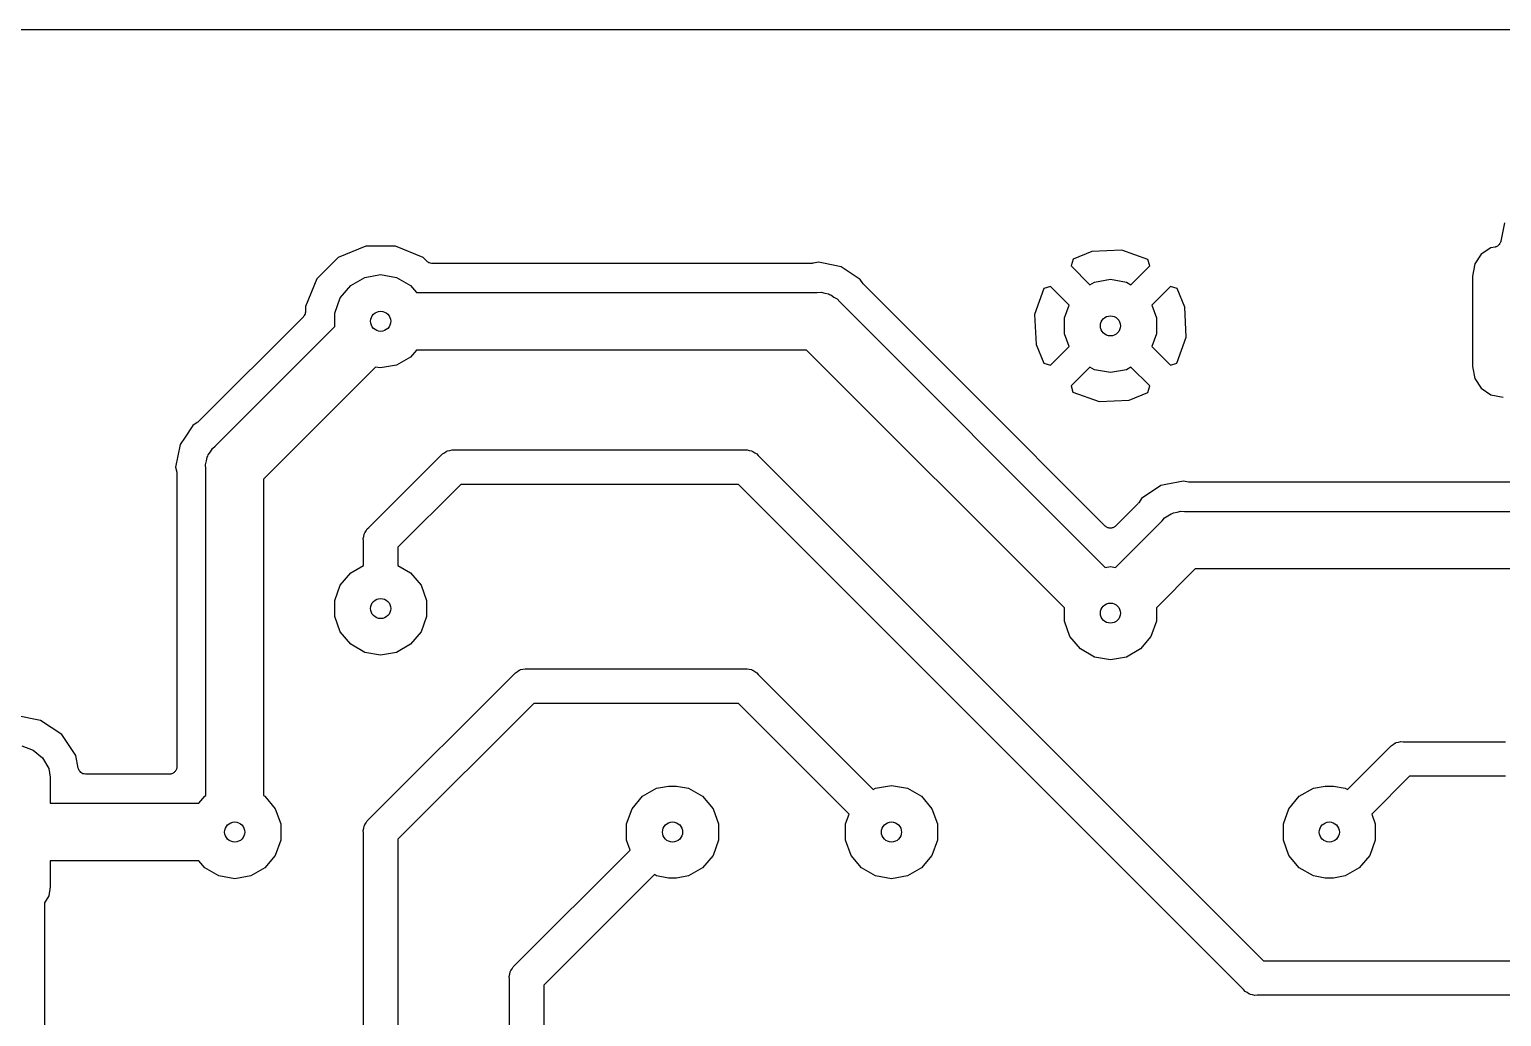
# Model space of a CAD drawing. Extents: x 99.1 to 195.6, y -78.7 to -33.
# Drawn here: x 120.89 to 146.51, y -50.2 to -33.02 of the extents above; entities that cross this region are included whole.
import ezdxf

# ---------------------------------------------------------------- set-up
doc = ezdxf.new("R2010")
doc.units = 0
doc.header["$MEASUREMENT"] = 0
doc.layers.add('BLACK', color=7, linetype='CONTINUOUS')

msp = doc.modelspace()

# ---------------------------------------------------------------- linework, layer by layer
at = {"layer": 'BLACK', "linetype": 'CONTINUOUS'}
for p, q in [((99.187, -33.02), (195.453, -33.02)), ((146.559, -36.3847), (146.495, -36.7071)), ((126.74, -36.792), (126.259, -36.9911)), ((127.26, -36.792), (126.74, -36.792)), ((127.741, -36.9911), (127.26, -36.792)), ((139.375, -36.886), (139.05, -37.0204)), ((139.898, -36.8611), (139.375, -36.886)), ((140.351, -37.024), (139.898, -36.8611)), ((146.322, -36.8215), (146.154, -36.9338)), ((146.395, -36.8069), (146.322, -36.8215)), ((146.403, -36.8039), (146.395, -36.8069)), ((146.411, -36.8026), (146.403, -36.8039)), ((146.423, -36.796), (146.411, -36.8026)), ((146.436, -36.7909), (146.423, -36.796)), ((146.442, -36.7854), (146.436, -36.7909)), ((146.45, -36.7814), (146.442, -36.7854)), ((146.459, -36.771), (146.45, -36.7814)), ((146.469, -36.7619), (146.459, -36.771)), ((146.473, -36.7545), (146.469, -36.7619)), ((146.479, -36.7482), (146.473, -36.7545)), ((146.484, -36.7353), (146.479, -36.7482)), ((146.49, -36.7232), (146.484, -36.7353)), ((146.492, -36.7149), (146.49, -36.7232)), ((146.495, -36.7071), (146.492, -36.7149)), ((126.259, -36.9911), (125.891, -37.3591)), ((127.805, -37.0548), (127.741, -36.9911)), ((127.809, -37.058), (127.805, -37.0548)), ((127.813, -37.0623), (127.809, -37.058)), ((127.827, -37.0706), (127.813, -37.0623)), ((127.841, -37.0801), (127.827, -37.0706)), ((127.846, -37.0815), (127.841, -37.0801)), ((127.851, -37.0843), (127.846, -37.0815)), ((127.867, -37.0872), (127.851, -37.0843)), ((127.883, -37.0915), (127.867, -37.0872)), ((127.889, -37.091), (127.883, -37.0915)), ((127.894, -37.092), (127.889, -37.091)), ((134.508, -37.092), (127.894, -37.092)), ((134.521, -37.0898), (134.508, -37.092)), ((134.533, -37.0896), (134.521, -37.0898)), ((134.62, -37.0723), (134.533, -37.0896)), ((134.707, -37.0896), (134.62, -37.0723)), ((135.013, -37.1505), (134.707, -37.0896)), ((139.05, -37.0204), (139.015, -37.1362)), ((139.015, -37.1362), (139.342, -37.4629)), ((140.058, -37.4629), (140.385, -37.1362)), ((140.385, -37.1362), (140.351, -37.024)), ((146.041, -37.1018), (146, -37.3125)), ((146.154, -36.9338), (146.041, -37.1018)), ((125.891, -37.3591), (125.692, -37.8398)), ((126.478, -37.4777), (126.722, -37.3366)), ((126.722, -37.3366), (127, -37.2877)), ((127, -37.2877), (127.278, -37.3366)), ((127.278, -37.3366), (127.522, -37.4777)), ((135.204, -37.2778), (135.013, -37.1505)), ((135.204, -37.2779), (135.204, -37.2778)), ((135.347, -37.3733), (135.204, -37.2779)), ((135.396, -37.447), (135.347, -37.3733)), ((139.422, -37.4166), (139.7, -37.3677)), ((139.7, -37.3677), (139.978, -37.4166)), ((146, -37.3125), (146, -38.8875)), ((126.296, -37.6938), (126.478, -37.4777)), ((127.522, -37.4777), (127.625, -37.6)), ((127.625, -37.6), (134.598, -37.6)), ((134.598, -37.6), (134.664, -37.5942)), ((134.664, -37.5942), (134.728, -37.6114)), ((134.728, -37.6114), (134.794, -37.6229)), ((134.794, -37.6229), (134.813, -37.6341)), ((134.813, -37.6341), (134.835, -37.6399)), ((134.835, -37.6399), (134.889, -37.6779)), ((135.405, -37.4561), (135.396, -37.447)), ((135.412, -37.4663), (135.405, -37.4561)), ((135.999, -38.053), (135.412, -37.4663)), ((138.544, -37.5291), (138.381, -37.9824)), ((138.656, -37.4954), (138.544, -37.5291)), ((138.98, -37.8192), (138.656, -37.4954)), ((139.342, -37.4629), (139.422, -37.4166)), ((139.978, -37.4166), (140.058, -37.4629)), ((140.744, -37.4954), (140.42, -37.8192)), ((140.86, -37.5302), (140.744, -37.4954)), ((140.994, -37.8547), (140.86, -37.5302)), ((125.692, -37.8398), (125.692, -37.9299)), ((126.2, -37.9589), (126.296, -37.6938)), ((134.889, -37.6779), (134.946, -37.7111)), ((134.946, -37.7111), (134.989, -37.7619)), ((134.989, -37.7619), (139.611, -42.3834)), ((138.9, -38.0389), (138.98, -37.8192)), ((140.42, -37.8192), (140.5, -38.0389)), ((141.019, -38.3776), (140.994, -37.8547)), ((125.655, -38.0197), (123.826, -39.8482)), ((125.658, -38.0151), (125.655, -38.0197)), ((125.662, -38.0115), (125.658, -38.0151)), ((125.671, -37.9971), (125.662, -38.0115)), ((125.68, -37.9835), (125.671, -37.9971)), ((125.682, -37.9781), (125.68, -37.9835)), ((125.684, -37.9733), (125.682, -37.9781)), ((125.687, -37.957), (125.684, -37.9733)), ((125.692, -37.9409), (125.687, -37.957)), ((125.692, -37.9299), (125.691, -37.9354)), ((125.691, -37.9354), (125.692, -37.9409)), ((126.2, -38.1929), (126.2, -37.9589)), ((137.223, -39.2775), (135.999, -38.053)), ((135.999, -38.053), (135.999, -38.053)), ((138.381, -37.9824), (138.406, -38.5053)), ((138.9, -38.3211), (138.9, -38.0389)), ((140.5, -38.0389), (140.5, -38.3211)), ((124.122, -40.271), (126.2, -38.1929)), ((138.98, -38.5408), (138.9, -38.3211)), ((140.5, -38.3211), (140.42, -38.5408)), ((140.856, -38.8309), (141.019, -38.3776)), ((127.625, -38.6), (127.522, -38.7223)), ((134.413, -38.6), (127.625, -38.6)), ((138.9, -43.0871), (134.413, -38.6)), ((138.406, -38.5053), (138.54, -38.8298)), ((138.656, -38.8646), (138.98, -38.5408)), ((140.42, -38.5408), (140.744, -38.8646)), ((126.911, -38.8966), (124.96, -40.8471)), ((127, -38.9123), (126.911, -38.8966)), ((127.278, -38.8634), (127, -38.9123)), ((127.522, -38.7223), (127.278, -38.8634)), ((138.54, -38.8298), (138.656, -38.8646)), ((139.342, -38.8971), (139.015, -39.2238)), ((139.422, -38.9434), (139.342, -38.8971)), ((140.058, -38.8971), (139.978, -38.9434)), ((140.385, -39.2238), (140.058, -38.8971)), ((140.744, -38.8646), (140.856, -38.8309)), ((146, -38.8875), (146.041, -39.0982)), ((139.7, -38.9923), (139.422, -38.9434)), ((139.978, -38.9434), (139.7, -38.9923)), ((146.041, -39.0982), (146.154, -39.2662)), ((139.61, -41.6647), (137.223, -39.2775)), ((137.223, -39.2775), (137.223, -39.2775)), ((139.015, -39.2238), (139.049, -39.336)), ((139.049, -39.336), (139.502, -39.4989)), ((140.025, -39.474), (140.35, -39.3396)), ((140.35, -39.3396), (140.385, -39.2238)), ((146.154, -39.2662), (146.322, -39.3785)), ((146.322, -39.3785), (146.533, -39.4204)), ((139.502, -39.4989), (140.025, -39.474)), ((123.733, -39.9133), (123.598, -40.1163)), ((123.807, -39.864), (123.733, -39.9133)), ((123.816, -39.8554), (123.807, -39.864)), ((123.826, -39.8482), (123.816, -39.8554)), ((123.598, -40.1163), (123.51, -40.2467)), ((123.598, -40.1163), (123.598, -40.1163)), ((123.51, -40.2467), (123.432, -40.64)), ((123.971, -40.5317), (123.983, -40.4664)), ((123.983, -40.4664), (123.994, -40.447)), ((123.994, -40.447), (124, -40.4254)), ((124, -40.4254), (124.038, -40.3711)), ((124.038, -40.3711), (124.071, -40.3136)), ((124.071, -40.3136), (124.122, -40.271)), ((126.797, -41.6886), (128.049, -40.4371)), ((128.049, -40.4371), (128.074, -40.4066)), ((128.074, -40.4066), (128.109, -40.3867)), ((128.109, -40.3867), (128.141, -40.3639)), ((128.141, -40.3639), (128.154, -40.3604)), ((128.154, -40.3604), (128.166, -40.3537)), ((128.166, -40.3537), (128.205, -40.3468)), ((128.205, -40.3468), (128.243, -40.3365)), ((128.243, -40.3365), (128.283, -40.34)), ((128.283, -40.34), (133.337, -40.34)), ((133.337, -40.34), (133.377, -40.3365)), ((133.377, -40.3365), (133.415, -40.3468)), ((133.415, -40.3468), (133.454, -40.3537)), ((133.454, -40.3537), (133.466, -40.3604)), ((133.466, -40.3604), (133.479, -40.3639)), ((133.479, -40.3639), (133.511, -40.3867)), ((133.511, -40.3867), (133.546, -40.4066)), ((133.546, -40.4066), (133.571, -40.4371)), ((133.571, -40.4371), (142.364, -49.23)), ((123.432, -40.64), (123.45, -40.727)), ((123.45, -40.727), (123.45, -40.7395)), ((123.954, -40.5957), (123.971, -40.5317)), ((123.96, -40.6618), (123.954, -40.5957)), ((123.96, -46.3549), (123.96, -40.6618)), ((123.45, -40.7395), (123.452, -40.7518)), ((123.452, -40.7518), (123.452, -45.855)), ((124.96, -40.8471), (124.96, -46.3549)), ((128.394, -40.94), (127.3, -42.0343)), ((133.226, -40.94), (128.394, -40.94)), ((142.019, -49.7329), (133.226, -40.94)), ((140.577, -40.9605), (140.243, -41.1833)), ((140.666, -40.9427), (140.577, -40.9605)), ((140.97, -40.8823), (140.666, -40.9427)), ((141.057, -40.8996), (140.97, -40.8823)), ((141.069, -40.8998), (141.057, -40.8996)), ((141.082, -40.902), (141.069, -40.8998)), ((157.368, -40.902), (141.082, -40.902)), ((140.243, -41.1833), (140.194, -41.257)), ((140.178, -41.2763), (139.79, -41.6647)), ((140.185, -41.2661), (140.178, -41.2763)), ((140.194, -41.257), (140.185, -41.2661)), ((140.644, -41.5211), (140.701, -41.4879)), ((140.701, -41.4879), (140.755, -41.4499)), ((140.755, -41.4499), (140.777, -41.4441)), ((140.777, -41.4441), (140.796, -41.4329)), ((140.796, -41.4329), (140.862, -41.4214)), ((140.862, -41.4214), (140.926, -41.4042)), ((140.926, -41.4042), (140.992, -41.41)), ((140.992, -41.41), (157.458, -41.41)), ((126.724, -41.7813), (126.747, -41.7487)), ((126.747, -41.7487), (126.767, -41.7142)), ((126.767, -41.7142), (126.797, -41.6886)), ((139.619, -41.671), (139.61, -41.6647)), ((139.627, -41.6789), (139.619, -41.671)), ((139.637, -41.6836), (139.627, -41.6789)), ((139.646, -41.69), (139.637, -41.6836)), ((139.657, -41.6928), (139.646, -41.69)), ((139.667, -41.6975), (139.657, -41.6928)), ((139.678, -41.6985), (139.667, -41.6975)), ((139.689, -41.7014), (139.678, -41.6985)), ((139.7, -41.7004), (139.689, -41.7014)), ((139.711, -41.7014), (139.7, -41.7004)), ((139.722, -41.6985), (139.711, -41.7014)), ((139.733, -41.6975), (139.722, -41.6985)), ((139.743, -41.6928), (139.733, -41.6975)), ((139.754, -41.69), (139.743, -41.6928)), ((139.763, -41.6836), (139.754, -41.69)), ((139.773, -41.6789), (139.763, -41.6836)), ((139.781, -41.671), (139.773, -41.6789)), ((139.79, -41.6647), (139.781, -41.671)), ((139.789, -42.3834), (140.601, -41.5719)), ((140.601, -41.5719), (140.644, -41.5211)), ((126.697, -41.8834), (126.707, -41.845)), ((126.7, -41.9231), (126.697, -41.8834)), ((126.7, -42.3494), (126.7, -41.9231)), ((126.707, -41.845), (126.714, -41.8058)), ((126.714, -41.8058), (126.72, -41.7942)), ((126.72, -41.7942), (126.724, -41.7813)), ((127.3, -42.0343), (127.3, -42.3494)), ((126.296, -42.6938), (126.478, -42.4777)), ((126.478, -42.4777), (126.7, -42.3494)), ((127.3, -42.3494), (127.522, -42.4777)), ((127.522, -42.4777), (127.704, -42.6938)), ((139.611, -42.3834), (139.7, -42.3677)), ((139.7, -42.3677), (139.789, -42.3834)), ((141.177, -42.41), (140.5, -43.0871)), ((157.273, -42.41), (141.177, -42.41)), ((126.2, -42.9589), (126.296, -42.6938)), ((127.704, -42.6938), (127.8, -42.9589)), ((126.2, -43.2411), (126.2, -42.9589)), ((127.8, -42.9589), (127.8, -43.2411)), ((126.296, -43.5062), (126.2, -43.2411)), ((127.8, -43.2411), (127.704, -43.5062)), ((138.9, -43.3211), (138.9, -43.0871)), ((140.5, -43.0871), (140.5, -43.3211)), ((126.478, -43.7223), (126.296, -43.5062)), ((127.704, -43.5062), (127.522, -43.7223)), ((138.996, -43.5862), (138.9, -43.3211)), ((140.5, -43.3211), (140.404, -43.5862)), ((126.722, -43.8634), (126.478, -43.7223)), ((127.522, -43.7223), (127.278, -43.8634)), ((139.178, -43.8023), (138.996, -43.5862)), ((139.422, -43.9434), (139.178, -43.8023)), ((140.222, -43.8023), (139.978, -43.9434)), ((140.404, -43.5862), (140.222, -43.8023)), ((127, -43.9123), (126.722, -43.8634)), ((127.278, -43.8634), (127, -43.9123)), ((139.7, -43.9923), (139.422, -43.9434)), ((139.978, -43.9434), (139.7, -43.9923)), ((126.797, -46.7686), (129.319, -44.2471)), ((129.319, -44.2471), (129.344, -44.2166)), ((129.344, -44.2166), (129.379, -44.1967)), ((129.379, -44.1967), (129.411, -44.1739)), ((129.411, -44.1739), (129.424, -44.1704)), ((129.424, -44.1704), (129.436, -44.1637)), ((129.436, -44.1637), (129.475, -44.1568)), ((129.475, -44.1568), (129.513, -44.1465)), ((129.513, -44.1465), (129.553, -44.15)), ((129.553, -44.15), (133.337, -44.15)), ((133.337, -44.15), (133.377, -44.1465)), ((133.377, -44.1465), (133.415, -44.1568)), ((133.415, -44.1568), (133.454, -44.1637)), ((133.454, -44.1637), (133.466, -44.1704)), ((133.466, -44.1704), (133.479, -44.1739)), ((133.479, -44.1739), (133.511, -44.1967)), ((133.511, -44.1967), (133.546, -44.2166)), ((133.546, -44.2166), (133.571, -44.2471)), ((133.571, -44.2471), (135.573, -46.2491)), ((129.664, -44.75), (127.3, -47.1143)), ((133.226, -44.75), (129.664, -44.75)), ((135.153, -46.6769), (133.226, -44.75)), ((121.082, -45.0463), (120.65, -44.9603)), ((121.449, -45.2912), (121.082, -45.0463)), ((121.694, -45.6577), (121.449, -45.2912)), ((120.756, -45.49), (120.955, -45.5624)), ((120.955, -45.5624), (121.117, -45.6984)), ((143.827, -46.2491), (144.559, -45.5171)), ((144.559, -45.5171), (144.584, -45.4866)), ((144.584, -45.4866), (144.619, -45.4667)), ((144.619, -45.4667), (144.651, -45.4439)), ((144.651, -45.4439), (144.664, -45.4404)), ((144.664, -45.4404), (144.676, -45.4337)), ((144.676, -45.4337), (144.715, -45.4268)), ((144.715, -45.4268), (144.753, -45.4165)), ((144.753, -45.4165), (144.793, -45.42)), ((144.793, -45.42), (146.578, -45.42)), ((121.117, -45.6984), (121.223, -45.8816)), ((121.738, -45.8798), (121.694, -45.6577)), ((123.452, -45.855), (123.45, -45.8659)), ((121.223, -45.8816), (121.25, -46.0375)), ((121.25, -46.0375), (121.25, -46.49)), ((121.745, -45.8991), (121.738, -45.8798)), ((121.752, -45.9185), (121.745, -45.8991)), ((121.753, -45.9196), (121.752, -45.9185)), ((121.754, -45.9209), (121.753, -45.9196)), ((121.768, -45.9365), (121.754, -45.9209)), ((121.781, -45.9523), (121.768, -45.9365)), ((121.782, -45.953), (121.781, -45.9523)), ((121.783, -45.954), (121.782, -45.953)), ((121.801, -45.964), (121.783, -45.954)), ((121.819, -45.9743), (121.801, -45.964)), ((121.82, -45.9746), (121.819, -45.9743)), ((121.822, -45.9753), (121.82, -45.9746)), ((121.842, -45.9784), (121.822, -45.9753)), ((121.862, -45.982), (121.842, -45.9784)), ((123.325, -45.982), (121.862, -45.982)), ((123.336, -45.9801), (123.325, -45.982)), ((123.347, -45.9801), (123.336, -45.9801)), ((123.357, -45.9763), (123.347, -45.9801)), ((123.368, -45.9743), (123.357, -45.9763)), ((123.378, -45.9688), (123.368, -45.9743)), ((123.388, -45.965), (123.378, -45.9688)), ((123.397, -45.9578), (123.388, -45.965)), ((123.407, -45.9523), (123.397, -45.9578)), ((123.414, -45.9438), (123.407, -45.9523)), ((123.422, -45.9366), (123.414, -45.9438)), ((123.428, -45.927), (123.422, -45.9366)), ((123.435, -45.9185), (123.428, -45.927)), ((123.439, -45.9081), (123.435, -45.9185)), ((123.444, -45.8984), (123.439, -45.9081)), ((123.446, -45.8875), (123.444, -45.8984)), ((123.45, -45.8771), (123.446, -45.8875)), ((123.45, -45.8659), (123.45, -45.8771)), ((144.904, -46.02), (144.247, -46.6769)), ((146.578, -46.02), (144.904, -46.02)), ((123.835, -46.49), (123.938, -46.3677)), ((123.938, -46.3677), (123.96, -46.3549)), ((124.96, -46.3549), (124.982, -46.3677)), ((124.982, -46.3677), (125.164, -46.5838)), ((131.376, -46.5838), (131.558, -46.3677)), ((131.558, -46.3677), (131.802, -46.2266)), ((131.802, -46.2266), (132.01, -46.19)), ((132.01, -46.19), (132.15, -46.19)), ((132.15, -46.19), (132.358, -46.2266)), ((132.358, -46.2266), (132.602, -46.3677)), ((132.602, -46.3677), (132.784, -46.5838)), ((135.573, -46.2491), (135.612, -46.2266)), ((135.612, -46.2266), (135.89, -46.1777)), ((135.89, -46.1777), (136.168, -46.2266)), ((136.168, -46.2266), (136.412, -46.3677)), ((136.412, -46.3677), (136.594, -46.5838)), ((142.806, -46.5838), (142.988, -46.3677)), ((142.988, -46.3677), (143.232, -46.2266)), ((143.232, -46.2266), (143.44, -46.19)), ((143.44, -46.19), (143.58, -46.19)), ((143.58, -46.19), (143.788, -46.2266)), ((143.788, -46.2266), (143.827, -46.2491)), ((121.25, -46.49), (123.835, -46.49)), ((125.164, -46.5838), (125.26, -46.8489)), ((131.28, -46.8489), (131.376, -46.5838)), ((132.784, -46.5838), (132.88, -46.8489)), ((136.594, -46.5838), (136.69, -46.8489)), ((142.71, -46.8489), (142.806, -46.5838)), ((125.26, -46.8489), (125.26, -47.1311)), ((126.714, -46.8858), (126.72, -46.8742)), ((126.72, -46.8742), (126.724, -46.8613)), ((126.724, -46.8613), (126.747, -46.8287)), ((126.747, -46.8287), (126.767, -46.7942)), ((126.767, -46.7942), (126.797, -46.7686)), ((131.28, -47.1311), (131.28, -46.8489)), ((132.88, -46.8489), (132.88, -47.1311)), ((135.09, -46.8489), (135.153, -46.6769)), ((135.09, -47.1311), (135.09, -46.8489)), ((136.69, -46.8489), (136.69, -47.1311)), ((142.71, -47.1311), (142.71, -46.8489)), ((144.247, -46.6769), (144.31, -46.8489)), ((144.31, -46.8489), (144.31, -47.1311)), ((125.26, -47.1311), (125.164, -47.3962)), ((126.697, -46.9634), (126.707, -46.925)), ((126.7, -47.0031), (126.697, -46.9634)), ((126.7, -53.3269), (126.7, -47.0031)), ((126.707, -46.925), (126.714, -46.8858)), ((127.3, -47.1143), (127.3, -53.2157)), ((131.343, -47.3031), (131.28, -47.1311)), ((132.88, -47.1311), (132.784, -47.3962)), ((135.186, -47.3962), (135.09, -47.1311)), ((136.69, -47.1311), (136.594, -47.3962)), ((142.806, -47.3962), (142.71, -47.1311)), ((144.31, -47.1311), (144.214, -47.3962)), ((125.164, -47.3962), (124.982, -47.6123)), ((129.337, -49.3086), (131.343, -47.3031)), ((132.784, -47.3962), (132.602, -47.6123)), ((135.368, -47.6123), (135.186, -47.3962)), ((136.594, -47.3962), (136.412, -47.6123)), ((142.988, -47.6123), (142.806, -47.3962)), ((144.214, -47.3962), (144.032, -47.6123)), ((123.835, -47.49), (121.25, -47.49)), ((121.25, -47.49), (121.25, -47.9425)), ((123.938, -47.6123), (123.835, -47.49)), ((124.182, -47.7534), (123.938, -47.6123)), ((124.982, -47.6123), (124.738, -47.7534)), ((132.602, -47.6123), (132.358, -47.7534)), ((135.612, -47.7534), (135.368, -47.6123)), ((136.412, -47.6123), (136.168, -47.7534)), ((143.232, -47.7534), (142.988, -47.6123)), ((144.032, -47.6123), (143.788, -47.7534)), ((124.46, -47.8023), (124.182, -47.7534)), ((124.738, -47.7534), (124.46, -47.8023)), ((131.763, -47.7309), (129.84, -49.6543)), ((131.802, -47.7534), (131.763, -47.7309)), ((132.01, -47.79), (131.802, -47.7534)), ((132.15, -47.79), (132.01, -47.79)), ((132.358, -47.7534), (132.15, -47.79)), ((135.89, -47.8023), (135.612, -47.7534)), ((136.168, -47.7534), (135.89, -47.8023)), ((143.44, -47.79), (143.232, -47.7534)), ((143.58, -47.79), (143.44, -47.79)), ((143.788, -47.7534), (143.58, -47.79)), ((121.223, -48.0984), (121.15, -48.224)), ((121.25, -47.9425), (121.223, -48.0984)), ((121.15, -48.224), (121.15, -50.5788)), ((129.247, -49.465), (129.254, -49.4258)), ((129.254, -49.4258), (129.26, -49.4142)), ((129.26, -49.4142), (129.264, -49.4013)), ((129.264, -49.4013), (129.287, -49.3687)), ((129.287, -49.3687), (129.307, -49.3342)), ((129.307, -49.3342), (129.337, -49.3086)), ((142.364, -49.23), (147.307, -49.23)), ((129.237, -49.5035), (129.247, -49.465)), ((129.24, -49.5431), (129.237, -49.5035)), ((129.24, -50.6278), (129.24, -49.5431)), ((129.84, -49.6543), (129.84, -50.6278)), ((142.044, -49.7634), (142.019, -49.7329)), ((142.079, -49.7833), (142.044, -49.7634)), ((142.111, -49.8061), (142.079, -49.7833)), ((142.124, -49.8096), (142.111, -49.8061)), ((142.136, -49.8163), (142.124, -49.8096)), ((142.175, -49.8232), (142.136, -49.8163)), ((142.213, -49.8335), (142.175, -49.8232)), ((142.253, -49.83), (142.213, -49.8335)), ((147.196, -49.83), (142.253, -49.83))]:
    msp.add_line(p, q, dxfattribs=at)
at = {"layer": 'BLACK'}
for centre in [(127, -38.1), (127, -38.1), (139.7, -38.18), (139.7, -38.18), (127, -43.1), (127, -43.1), (139.7, -43.18), (139.7, -43.18), (124.46, -46.99), (124.46, -46.99), (132.08, -46.99), (132.08, -46.99), (135.89, -46.99), (135.89, -46.99), (143.51, -46.99), (143.51, -46.99)]:
    msp.add_circle(centre, 0.175, dxfattribs=at)

doc.saveas('drawing.dxf')
